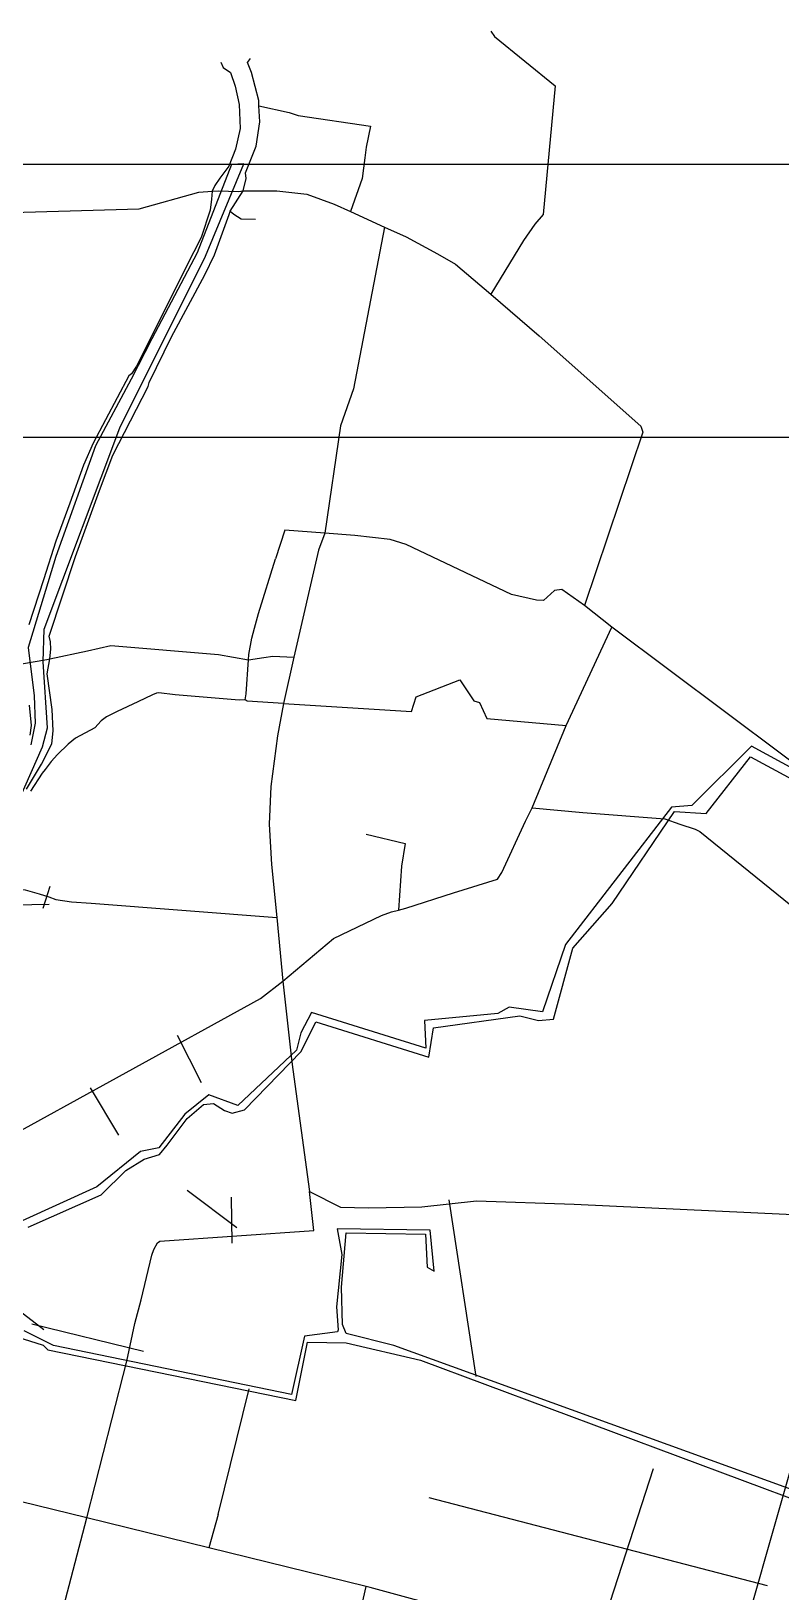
# Model space of a CAD drawing. Header units: metres. Extents: x 4243 to 17166, y -1761 to 6246.
# Drawn here: x 12106 to 14238, y 1809 to 6246 of the extents above; entities that cross this region are included whole.
import ezdxf

# ---------------------------------------------------------------- set-up
doc = ezdxf.new("R2010")
doc.units = ezdxf.units.M
doc.header["$MEASUREMENT"] = 0
doc.header["$XCLIPFRAME"] = 0
for name, color, linetype in [('图框', 6, 'Continuous'), ('底图', 73, 'Continuous'), ('水网', 141, 'Continuous'), ('路网', 2, 'Continuous')]:
    doc.layers.add(name, color=color, linetype=linetype)
picture_1 = doc.add_image_def('image1.jpg', size_in_pixel=(8192, 4266))

msp = doc.modelspace()

# ---------------------------------------------------------------- linework, layer by layer
at = {"layer": '图框'}
msp.add_lwpolyline([(7124.754369260121, 5091.100705268808), (7124.754369260121, 524.6631070550415), (14604.87148212548, 524.6631070550415), (14604.87148212548, 5091.100705268806), (7124.754369260121, 5091.100705268808)], dxfattribs=at)
at = {"layer": '水网'}
for points in [[(12073.31092930212, 4065.463508562708), (12137.88391698652, 4210.877910537994), (12152.3680403314, 4265.212395048409), (12139.8389097153, 4452.99961106159), (12142.54576673649, 4546.155119403731), (12358.44581817847, 5118.084473110155), (12602.08187405811, 5606.696101772309), (12710.55558454024, 5868.892963257211), (12675.73182165378, 5867.095363568049)], [(12675.73182165378, 5867.095363568049), (12578.06952665734, 5615.692149600829), (12448.800545417, 5371.755313232483), (12390.64569841884, 5257.199658007536), (12288.87034909962, 5066.826290258672), (12175.62197283143, 4752.336900219146), (12097.02486009116, 4494.106084681989), (12114.11612563825, 4356.237116744799), (12116.78367900802, 4278.93688037683), (12105.16508298006, 4217.462593231)], [(14655.24930108653, 3941.647613263223), (14154.79590923805, 4212.888531396107), (13984.94445235212, 4044.688913722697), (13927.31656541943, 4040.143024727934), (13625.5278460778, 3649.192546488136), (13560.48175888718, 3457.747460901272), (13464.8203108795, 3471.402376563172), (13432.93340415868, 3453.19553486933), (13224.90791203675, 3433.47167197615), (13227.94448302139, 3354.576507881458), (12902.78610376222, 3456.201979383769), (12872.56159592187, 3397.895411888429), (12860.06594619388, 3349.142024509724), (12693.18555420718, 3191.256253637315), (12610.98342322942, 3221.67717145331), (12542.48152610694, 3166.919806862483), (12469.04410936637, 3071.245704105474), (12416.54971599905, 3060.517026606947), (12292.70027156407, 2960.580488124513), (12080.61631352384, 2863.214865045913)], [(12097.20099867659, 2845.526058637537), (12305.2759842854, 2937.588288294559), (12374.90167469636, 3006.880538585421), (12426.87056368915, 3039.33478801843), (12470.57112900342, 3052.316717774025), (12492.42177558329, 3078.280002329208), (12549.70539164461, 3154.4004291459), (12596.35882572329, 3193.935548232345), (12624.1144819865, 3197.476126798021), (12655.41401747416, 3177.413327389047), (12677.85494666872, 3169.742265482026), (12712.29004011465, 3178.959671340417), (12873.51070631598, 3344.771784549055), (12915.4396959407, 3429.743082824046), (13237.08767686365, 3329.119184537325), (13250.32864027528, 3412.279659136955), (13495.2806406276, 3446.299513544713), (13549.18850975041, 3433.069490308933), (13591.74781348672, 3436.849538016017), (13646.71251412201, 3639.103794930445), (13758.6529522168, 3766.070161202807), (13935.64093319303, 4027.560114382009), (14025.89085069473, 4021.959181270969), (14151.7629774803, 4182.58231728652), (14652.21636932878, 3912.856695485185)], [(14312.70851812255, 2083.336028542893), (13137.14285871095, 2508.837620462058), (13001.48412275465, 2542.883635364182), (12990.79644098587, 2568.697431379755), (12987.96948947478, 2675.08037565602), (13002.10279133974, 2829.476451561845), (13227.28723863046, 2825.710777752801), (13231.9985818672, 2731.566632703354), (13251.78433106374, 2720.269323798304), (13240.47798070987, 2837.00808665785), (12975.72130718082, 2840.773760466895), (12988.91204926022, 2767.341540061985), (12973.83691545517, 2618.593831130769), (12978.54753084655, 2553.634448665718), (12976.66313912091, 2547.985794213193), (12883.38611262465, 2535.746994986374), (12846.64011005207, 2370.053610175499), (12169.74971619085, 2509.431837407057), (12085.89464832272, 2550.855111740297)], [(11225.94968212431, 1786.53860716935), (11269.65752589272, 1817.981509136094), (11291.02997804852, 1919.187550293572), (11489.95958627888, 2408.976688683325), (11616.37177434703, 2395.27462663583), (11621.01833934372, 2411.98744536721), (11503.00475927954, 2450.984405710944), (11539.89705877634, 2568.070441947202), (11633.53364089735, 2608.168155402993), (11762.84119794366, 2571.040664238565), (11932.27851080033, 2550.249108198856), (12064.5731453445, 2533.778920866491), (12139.93644099822, 2509.607486441149), (12152.96196217311, 2496.59220924211), (12858.21430751099, 2352.494168849487), (12892.14136487176, 2518.776021046215), (13001.92956413585, 2516.916901073477), (13212.79219760455, 2467.673651249497), (14311.20915661054, 2057.866056168453)]]:
    msp.add_lwpolyline(points, dxfattribs=at)
at = {"layer": '路网'}
for p, q in [((12638.27679233462, 5792.26318463165), (12695.0497326462, 5790.825211148651)), ((12078.4288092351, 4446.995632927341), (12150.27440859587, 4459.726834256609)), ((12823.16733459593, 4334.101568952145), (13187.95017397613, 4311.501968394906)), ((13401.86170748458, 4291.412017480412), (13627.82914184616, 4272.328555459564)), ((13907.56389025622, 4006.600991601532), (13950.61113735498, 3991.64827012358)), ((12140.3673254716, 3752.64062826219), (12160.09630272723, 3814.699933058351)), ((11874.3951501341, 3757.751411449979), (12157.17327562405, 3764.322295200895)), ((12520.76625877048, 3391.130767991941), (12588.89477120561, 3256.822502077732)), ((12846.19933724613, 3323.199349292032), (12849.99533187621, 3294.223559808393)), ((12273.47496332112, 3241.981164871424), (12354.40118132287, 3106.831450965896)), ((12690.92413856729, 2843.638478346635), (12549.76871419395, 2949.998424386024)), ((12677.03975982719, 2799.70724628307), (12675.88321349583, 2930.344993593288)), ((13293.79993429046, 2923.411887611728), (13370.57888923585, 2421.032939405006)), ((11890.36407808331, 2747.471638364717), (12141.39067609585, 2554.651833169104)), ((12107.89595889917, 2570.270510781498), (12425.2059812725, 2493.071754133678)), ((12637.51981979632, 2028.322046546673), (12725.88523159572, 2385.94529123645)), ((14322.71348091157, 2356.426004919922), (14041.7054374853, 1373.128528796669)), ((13700.35253613977, 1619.711984236841), (13875.75381415663, 2159.279368935677)), ((13237.21359411685, 2076.571959602297), (14198.96593483165, 1826.480507570377)), ((12637.51981979632, 2028.322046546673), (12611.24841997609, 1933.536985168641))]:
    msp.add_line(p, q, dxfattribs=at)
for points in [[(13413.15100954496, 6246.125221534573), (13423.81391106569, 6231.415165957004), (13595.7913923955, 6091.116980199643), (13562.30648956471, 5724.547890525253), (13538.76241726638, 5697.383444103355), (13506.17920230538, 5651.224940119718), (13412.82667732634, 5498.109638658293)], [(12672.24036897556, 5734.744377889612), (12708.964668995, 5792.485416912416), (12717.54740172461, 5827.728893504886), (12715.66610233509, 5843.59894931357), (12745.82255239621, 5918.975460815185), (12755.69659122475, 5988.116761069687), (12753.74850013503, 6033.805924403424), (12753.09171514609, 6048.944174305479), (12732.82043586508, 6128.479123177414), (12721.38792416476, 6157.069475940371), (12729.70349012525, 6168.089917923267)], [(12644.82237839536, 6158.429055430403), (12651.57947148592, 6142.83311904542), (12672.37395236478, 6128.269957606622), (12685.88813854591, 6090.319538929907), (12697.84385186457, 6037.819258250237), (12699.92552633607, 5969.710417005174), (12686.92340981425, 5910.975018085387), (12667.6874018053, 5862.109683071672), (12642.21750231483, 5828.317157147394), (12628.18011452467, 5806.995886378398), (12620.93321567611, 5790.942863517383), (12618.30607569613, 5768.523571438564), (12615.18912994512, 5737.332718349935), (12589.19602884561, 5659.878829255177), (12547.60706708603, 5578.255382544768), (12496.65613615536, 5474.292166554778), (12405.1626466664, 5293.897898327035), (12391.12525887624, 5272.054686950461), (12383.84496418596, 5266.342255734779), (12317.30930453562, 5141.571400819754), (12281.95423425571, 5074.513313848467), (12254.92586189532, 5012.645040130184), (12215.40744266496, 4903.993975716584), (12175.90015537501, 4796.389594769513), (12141.06828671531, 4686.171905329858), (12099.47932494641, 4558.296062434498)], [(12753.74850013503, 6033.805924403424), (12840.05450134561, 6014.837383971491), (12865.39081745618, 6006.013297022263), (13071.20942398556, 5976.312121013587), (13058.67484931485, 5916.596243636623), (13054.48923646495, 5886.137075813429), (13046.73026795522, 5827.009904643461), (13014.09139325493, 5733.136469697056)], [(11425.94074590527, 5806.407623766396), (11743.62430872605, 5728.404253330489), (11789.07605682523, 5722.717752671742), (12412.58765670494, 5741.189085206425), (12583.01779710524, 5788.053844552429), (12620.93321567611, 5790.942863517383), (12638.27679233462, 5792.26318463165)], [(12695.0497326462, 5790.825211148651), (12708.964668995, 5792.485416912416), (12804.58811158524, 5792.315474580449), (12889.81431373604, 5782.367316014541), (12967.92720042565, 5753.973930519947), (13014.09139325493, 5733.136469697056), (13110.99500999623, 5689.383147093409), (13172.45450085611, 5661.643595922214), (13261.93310755514, 5613.354443305114), (13313.06214968511, 5583.536575531528), (13412.82667732634, 5498.109638658293), (13550.25058871531, 5380.421453060524), (13839.99295935617, 5123.349342178495), (13845.67025338509, 5106.303768265469), (13679.49251752556, 4613.469559365358)], [(12092.29921779618, 4090.658109583368), (12135.63589555607, 4162.363956294894), (12164.79047019616, 4219.496277660538), (12167.94081178517, 4256.52590305166), (12165.18008841597, 4317.59300755983), (12151.38760350481, 4418.84064156044), (12159.01298862533, 4461.282289951514), (12161.6401286053, 4488.979891462193), (12160.84976022527, 4509.854435064772), (12156.51943203457, 4525.61820305459), (12232.16102602542, 4752.155999856477), (12300.3219502347, 4940.476678016537), (12338.53793142573, 5040.945193909516), (12439.00377186597, 5236.355303820165), (12441.36374507495, 5246.995826685277), (12505.18320914567, 5377.401811161486), (12599.34836640605, 5553.117458241469), (12627.32295444631, 5609.851068816555), (12669.09002738469, 5724.900845715251), (12672.24036897556, 5734.744377889612)], [(12672.24036897556, 5734.744377889612), (12682.48176213563, 5725.68519061472), (12702.96454843529, 5712.285972166748), (12743.94125299551, 5711.501628127358)], [(13110.99500999623, 5689.383147093409), (13022.48488286533, 5228.799753922445), (12985.87190233567, 5124.499657842274), (12940.63166128495, 4818.676381253579), (12922.59790377528, 4770.978786549937), (12853.31265270547, 4466.57606922736), (12823.16733459593, 4334.101568952145), (12806.10205665626, 4242.71003599552), (12787.02189593599, 4098.095316846797), (12783.00326231518, 3991.635199569574), (12789.02564677619, 3877.150767014769), (12804.86641030595, 3726.227450523467), (12821.67565341689, 3545.205589455495), (12846.19933724613, 3323.199349292032)], [(14405.68785585265, 4066.358427454775), (13757.1155984553, 4551.695127766521), (13679.49251752556, 4613.469559365358), (13615.39475472481, 4658.578425144717), (13594.08820418478, 4655.741960098443), (13562.84082312533, 4627.338132288248), (13542.95916206599, 4628.762897037377), (13471.948458886, 4644.383035270439), (13172.254125776, 4786.416107644734), (13126.81350963586, 4800.611663209682), (13025.96918292553, 4811.970733870229), (12940.63166128495, 4818.676381253579), (12827.13030846626, 4827.604178726615), (12800.54721406498, 4745.711816379742)], [(12713.97404607595, 4344.623664500132), (12717.0242001249, 4361.615887701453), (12723.63657787465, 4459.007926228397), (12724.63845329568, 4473.804369094724), (12733.61080425628, 4520.102189048601), (12740.82430725568, 4549.093968357367), (12752.83568031364, 4590.268164978303), (12800.54721406498, 4745.711816379742)], [(13530.35779570625, 4037.408361161999), (13627.82914184616, 4272.328555459564), (13757.1155984553, 4551.695127766521)], [(12150.27440859587, 4459.726834256609), (12159.01298862533, 4461.282289951514), (12266.38063749508, 4484.208945699909), (12332.33743579523, 4499.109987987147), (12638.2656603849, 4473.791298022436), (12723.63657787465, 4459.007926228397), (12767.67456843541, 4465.360460449883), (12792.98862064467, 4468.876576496696), (12853.31265270547, 4466.57606922736)], [(13187.95017397613, 4311.501968394906), (13201.0079502447, 4353.681823608407), (13324.52805723459, 4401.887551437074), (13364.70326145575, 4341.630421487089), (13380.77779592597, 4337.6045761485), (13401.86170748458, 4291.412017480412)], [(12823.16733459593, 4334.101568952145), (12719.8071873954, 4341.499712202174), (12713.97404607595, 4344.623664500132), (12697.5655531364, 4344.414529593603), (12515.59158153483, 4358.831775659637), (12468.89305514493, 4364.988193281402), (12461.87992722564, 4363.628814176598), (12450.65892255516, 4359.550677769759), (12409.31486367457, 4338.937810496369), (12350.5047766848, 4311.828740804863), (12319.59135409468, 4296.771077265439), (12304.85265351482, 4285.242566209694), (12286.42927778535, 4265.218012878613), (12231.48197713517, 4236.05698924366), (12210.66523235501, 4218.437543117383), (12180.70915738516, 4189.760249885206), (12162.44162894622, 4169.579004732368), (12145.58785803639, 4147.21498264739), (12137.45040325471, 4136.418572898429), (12103.62041000486, 4085.495200360134)], [(12100.52572816633, 4330.075726104842), (12106.23641804629, 4271.844933865533), (12102.08420103625, 4244.291605602426)], [(13102.24529801518, 3731.690823635494), (13130.67629596614, 3742.003273824638), (13150.21286659525, 3747.322880822177), (13170.99621552624, 3752.98231784854), (13306.5833553134, 3795.800684168412), (13432.09608118632, 3835.338534089679), (13444.66405169503, 3853.689368240477), (13511.45574617595, 4000.235626279784), (13530.35779570625, 4037.408361161999), (13674.44974459544, 4024.716813386826), (13907.56389025622, 4006.600991601532)], [(13058.51900202618, 3962.788523970115), (13169.42661070474, 3936.216182340345), (13159.01823831373, 3872.144793453568), (13150.21286659525, 3747.322880822177)], [(13950.61113735498, 3991.64827012358), (13993.88102342584, 3977.597434075491), (14007.91841121414, 3970.343287863246), (14405.68785585265, 3648.122266039951)], [(11992.85751666524, 3074.940366988478), (11991.83337735594, 3092.126861497236), (11995.51805249625, 3145.790703184845), (11997.12105316506, 3182.320414142159), (11995.19522597477, 3207.950090737024), (11982.21537334495, 3248.152588639816), (11974.36734924488, 3266.097374550474), (11951.45779804536, 3312.874184101762), (11944.08844775543, 3348.267318444734), (11949.30933186621, 3449.67679870961), (11956.04416106478, 3602.491855460161), (11963.68067813502, 3750.53817266546), (11965.28367879637, 3808.047601141444), (11979.85540014528, 3809.328496051428), (12005.64812615537, 3811.249838669726), (12088.46982731507, 3804.845364456472), (12128.83427467593, 3793.787851607369), (12156.38584864535, 3784.664757554828), (12175.93355122604, 3776.979405693652), (12220.94002135494, 3770.561879201734), (12276.28807217465, 3766.405519651657), (12804.86641030595, 3726.227450523467)], [(11734.55177023471, 2943.591913723329), (11747.25332413637, 2946.205799470132), (11768.47081907489, 2951.368225467333), (11796.67917804629, 2966.999280574674), (11992.85751666524, 3074.940366988478), (12758.22354366467, 3495.421782136372), (12821.67565341689, 3545.205589455495), (12965.72307450534, 3666.365771808604), (13102.24529801518, 3731.690823635494)], [(12849.99533187621, 3294.223559808393), (12897.49535859586, 2947.159867906419), (12985.5156799762, 2902.671605531999), (13065.02006029547, 2900.802683853486)], [(12126.73033629567, 1543.244105511752), (12134.65628403635, 1563.172706259822), (12156.06302212574, 1626.722291584534), (12176.79071130627, 1691.396063671389), (12191.8299745156, 1743.06737434346), (12264.10971988574, 2018.599127479771), (12335.24287450523, 2297.325886438542), (12377.61107269511, 2464.959685873648), (12400.26458907523, 2571.890005742142), (12419.06645106547, 2638.503025174549), (12448.6774356144, 2766.188799806812), (12454.92245905497, 2781.728132365213), (12465.49781067506, 2800.783118961787), (12471.74283411563, 2805.278950050415), (12910.10785690532, 2835.678130581451), (12897.49535859586, 2947.159867906419)], [(13065.02006029547, 2900.802683853486), (13217.36078344495, 2903.089825809875), (13372.77392454468, 2919.936273242289), (13649.90379687608, 2910.748487152101), (15358.51098927122, 2830.574904850219)], [(12264.10971988574, 2018.599127479771), (11934.41478399583, 2099.388456899615), (11919.27533325576, 2103.099917457381), (11848.32028982625, 2120.48106822645)], [(15038.58363486035, 1509.269851153542), (13659.47727307514, 1664.515046167129), (13324.06051536485, 1751.287236340286), (13070.11849297606, 1821.110548583266), (13058.45221033529, 1823.972489632142), (12611.24841997609, 1933.536985168641), (12264.10971988574, 2018.599127479771)], [(13067.36890155473, 1395.499050541723), (13021.42734769569, 1533.403962549695), (13017.85399204516, 1538.774876248499), (13009.49389828578, 1588.328527541773), (13013.66837919527, 1624.14789313724), (13016.65174154588, 1630.721104467229), (13028.5963229055, 1691.017089263478), (13058.45221033529, 1823.972489632142)]]:
    msp.add_lwpolyline(points, dxfattribs=at)

# ---------------------------------------------------------------- pictures from other files: only their frames are drawn
at = {"layer": '底图'}
image = msp.add_image(picture_1, insert=(4242.667893890029, -861.6137822939169), size_in_units=(12923.689054182065, 6730.036316545495), dxfattribs=at)
image.set_boundary_path([(-0.5, -0.5), (8191.500000000001, 4265.5)])
image.dxf.clipping = 0

doc.saveas('drawing.dxf')
